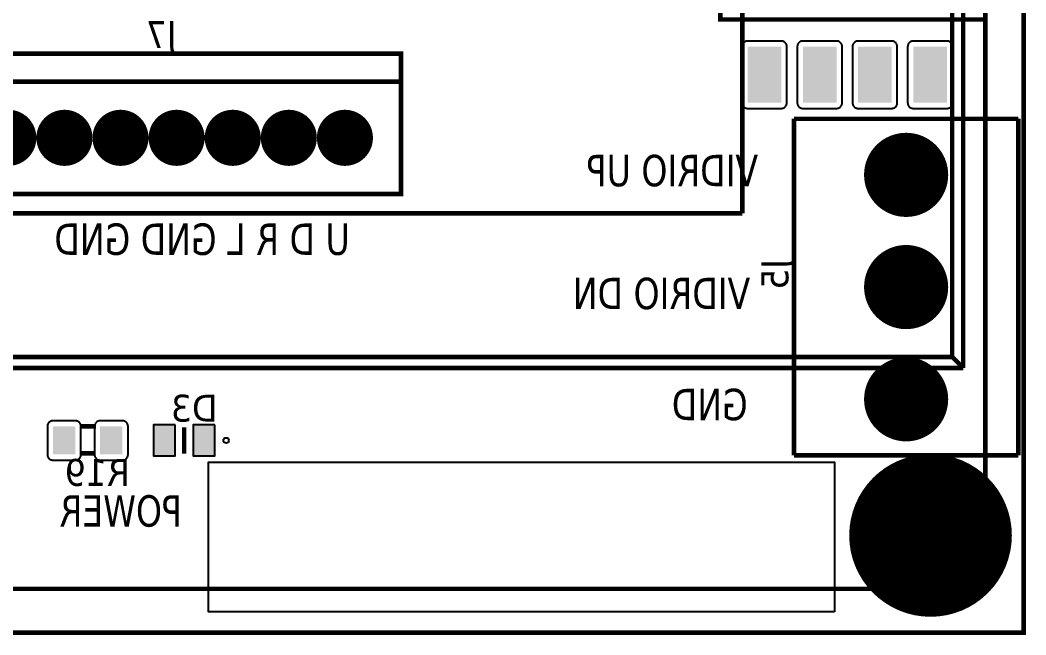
# Model space of a CAD drawing. Header units: millimetres. Extents: x 123.5 to 144.3, y 105.4 to 121.6.
# Drawn here: x 133.994 to 137.222, y 109.622 to 111.594 of the extents above; entities that cross this region are included whole.
import ezdxf

# ---------------------------------------------------------------- set-up
doc = ezdxf.new("R2010")
doc.units = ezdxf.units.MM
doc.layers.add('DESC', color=250, linetype='Continuous')
doc.styles.get("Standard").update_dxf_attribs({"font": 'tahoma.ttf'})

# ---------------------------------------------------------------- blocks, each defined once
blk = doc.blocks.new('RPAD')
blk.add_trace([(-0.5, -0.5), (-0.5, 0.5), (0.5, -0.5), (0.5, 0.5)])
blk = doc.blocks.new('EPAD')
at = {"const_width": 0.5}
blk.add_lwpolyline([(-0.25, 0, 1), (0.25, 0, 1)], format="xyb", close=True, dxfattribs=at)
blk = doc.blocks.new('CFLH-V Card')
for points, const_width in [([(125.6193, 110.8911), (131.2538, 110.8911), (131.2538, 114.343), (125.6193, 114.343), (125.6193, 110.8911)], 0.008), ([(125.6193, 110.8911), (131.2538, 110.8911), (131.2538, 114.343), (125.6193, 114.343), (125.6193, 110.8911)], 0.008), ([(125.6193, 110.8911), (131.2538, 110.8911), (131.2538, 114.343), (125.6193, 114.343), (125.6193, 110.8911)], 0.008), ([(127.3272, 110.969), (127.3272, 113.3312), (131.1855, 113.3312), (131.1855, 110.969)], 0.008), ([(127.3272, 110.969), (127.3272, 113.3312), (131.1855, 113.3312), (131.1855, 110.969)], 0.008), ([(127.3272, 110.969), (127.3272, 113.3312), (131.1855, 113.3312), (131.1855, 110.969)], 0.008), ([(131.1264, 112.9178), (131.1461, 112.9375), (131.1461, 111.3627)], 0.008), ([(131.1264, 112.9178), (131.1461, 112.9375), (131.1461, 111.3627)], 0.008), ([(131.1264, 112.9178), (131.1461, 112.9375), (131.1461, 111.3627)], 0.008), ([(131.1264, 112.9178), (131.1264, 111.3824)], 0.008), ([(131.1264, 112.9178), (131.1264, 111.3824)], 0.008), ([(131.1264, 112.9178), (131.1264, 111.3824)], 0.008), ([(130.7524, 112.6619), (130.7524, 111.6383)], 0.008), ([(130.7524, 112.6619), (130.7524, 111.6383)], 0.008), ([(130.7524, 112.6619), (130.7524, 111.6383)], 0.008), ([(130.713, 111.9838), (131.1855, 111.9838), (131.1855, 112.4562), (130.713, 112.4562), (130.713, 111.9838)], 0.008), ([(130.713, 111.9838), (131.1855, 111.9838), (131.1855, 112.4562), (130.713, 112.4562), (130.713, 111.9838)], 0.008), ([(130.713, 111.9838), (131.1855, 111.9838), (131.1855, 112.4562), (130.713, 112.4562), (130.713, 111.9838)], 0.008), ([(129.2437, 111.6729), (130.1437, 111.6729), (130.1437, 111.9229), (129.2437, 111.9229), (129.2437, 111.6729)], 0.008), ([(129.2437, 111.6729), (130.1437, 111.6729), (130.1437, 111.9229), (129.2437, 111.9229), (129.2437, 111.6729)], 0.008), ([(129.2437, 111.6729), (130.1437, 111.6729), (130.1437, 111.9229), (129.2437, 111.9229), (129.2437, 111.6729)], 0.008), ([(130.1437, 111.8729), (129.2437, 111.8729)], 0.008), ([(130.1437, 111.8729), (129.2437, 111.8729)], 0.008), ([(130.1437, 111.8729), (129.2437, 111.8729)], 0.008), ([(130.8443, 111.8069), (131.2443, 111.8069)], 0.008), ([(130.8443, 111.2069), (130.8443, 111.8069)], 0.008), ([(130.8443, 111.8069), (131.2443, 111.8069)], 0.008), ([(130.8443, 111.2069), (130.8443, 111.8069)], 0.008), ([(130.8443, 111.8069), (131.2443, 111.8069)], 0.008), ([(130.8443, 111.2069), (130.8443, 111.8069)], 0.008), ([(131.2443, 111.8069), (131.2443, 111.2069)], 0.008), ([(131.2443, 111.8069), (131.2443, 111.2069)], 0.008), ([(131.2443, 111.8069), (131.2443, 111.2069)], 0.008), ([(130.7524, 111.6383), (127.7603, 111.6383)], 0.008), ([(130.7524, 111.6383), (127.7603, 111.6383)], 0.008), ([(130.7524, 111.6383), (127.7603, 111.6383)], 0.008), ([(131.1264, 111.3824), (127.3863, 111.3824)], 0.008), ([(131.1264, 111.3824), (127.3863, 111.3824)], 0.008), ([(131.1264, 111.3824), (127.3863, 111.3824)], 0.008), ([(131.1264, 111.3824), (131.1461, 111.3627)], 0.008), ([(131.1264, 111.3824), (131.1461, 111.3627)], 0.008), ([(131.1264, 111.3824), (131.1461, 111.3627)], 0.008), ([(131.1461, 111.3627), (127.3666, 111.3627)], 0.008), ([(131.1461, 111.3627), (127.3666, 111.3627)], 0.008), ([(131.1461, 111.3627), (127.3666, 111.3627)], 0.008), ([(129.5722, 111.2586), (129.6002, 111.2586)], 0.008), ([(129.5722, 111.2586), (129.6002, 111.2586)], 0.008), ([(129.5722, 111.2586), (129.6002, 111.2586)], 0.008), ([(129.7571, 111.2572), (129.7571, 111.2099)], 0.00787), ([(129.7571, 111.2572), (129.7571, 111.2099)], 0.00787), ([(129.7571, 111.2572), (129.7571, 111.2099)], 0.00787), ([(129.5722, 111.2106), (129.5992, 111.2106)], 0.008), ([(129.5722, 111.2106), (129.5992, 111.2106)], 0.008), ([(129.5722, 111.2106), (129.5992, 111.2106)], 0.008), ([(130.8443, 111.2069), (131.2443, 111.2069)], 0.008), ([(130.8443, 111.2069), (131.2443, 111.2069)], 0.008), ([(130.8443, 111.2069), (131.2443, 111.2069)], 0.008), ([(131.1855, 110.969), (127.3272, 110.969)], 0.008), ([(131.1855, 110.969), (127.3272, 110.969)], 0.008), ([(131.1855, 110.969), (127.3272, 110.969)], 0.008)]:
    blk.add_lwpolyline(points, dxfattribs=dict(const_width=const_width))
for points in [[(130.8218, 111.9454), (130.7618, 111.9454), (130.7607, 111.9453), (130.7597, 111.9452), (130.7587, 111.9449), (130.7578, 111.9446), (130.7569, 111.9442), (130.7561, 111.9437), (130.7554, 111.9431), (130.7546, 111.9425), (130.754, 111.9418), (130.7534, 111.941), (130.7529, 111.9402), (130.7525, 111.9393), (130.7522, 111.9384), (130.752, 111.9374), (130.7518, 111.9364), (130.7518, 111.9354), (130.7518, 111.8354), (130.7518, 111.8343), (130.752, 111.8333), (130.7522, 111.8324), (130.7525, 111.8314), (130.7529, 111.8306), (130.7534, 111.8297), (130.754, 111.829), (130.7546, 111.8283), (130.7554, 111.8276), (130.7561, 111.8271), (130.7569, 111.8266), (130.7578, 111.8261), (130.7587, 111.8258), (130.7597, 111.8256), (130.7607, 111.8254), (130.7618, 111.8254), (130.8218, 111.8254), (130.8228, 111.8254), (130.8238, 111.8256), (130.8248, 111.8258), (130.8257, 111.8261), (130.8266, 111.8266), (130.8274, 111.8271), (130.8282, 111.8276), (130.8289, 111.8283), (130.8295, 111.829), (130.8301, 111.8297), (130.8306, 111.8306), (130.831, 111.8314), (130.8313, 111.8324), (130.8316, 111.8333), (130.8317, 111.8343), (130.8318, 111.8354), (130.8318, 111.9354), (130.8317, 111.9364), (130.8316, 111.9374), (130.8313, 111.9384), (130.831, 111.9393), (130.8306, 111.9402), (130.8301, 111.941), (130.8295, 111.9418), (130.8289, 111.9425), (130.8282, 111.9431), (130.8274, 111.9437), (130.8266, 111.9442), (130.8257, 111.9446), (130.8248, 111.9449), (130.8238, 111.9452), (130.8228, 111.9453), (130.8218, 111.9454)], [(130.9202, 111.9454), (130.8602, 111.9454), (130.8591, 111.9453), (130.8581, 111.9452), (130.8572, 111.9449), (130.8562, 111.9446), (130.8554, 111.9442), (130.8545, 111.9437), (130.8538, 111.9431), (130.8531, 111.9425), (130.8524, 111.9418), (130.8519, 111.941), (130.8514, 111.9402), (130.851, 111.9393), (130.8506, 111.9384), (130.8504, 111.9374), (130.8502, 111.9364), (130.8502, 111.9354), (130.8502, 111.8354), (130.8502, 111.8343), (130.8504, 111.8333), (130.8506, 111.8324), (130.851, 111.8314), (130.8514, 111.8306), (130.8519, 111.8297), (130.8524, 111.829), (130.8531, 111.8283), (130.8538, 111.8276), (130.8545, 111.8271), (130.8554, 111.8266), (130.8562, 111.8261), (130.8572, 111.8258), (130.8581, 111.8256), (130.8591, 111.8254), (130.8602, 111.8254), (130.9202, 111.8254), (130.9212, 111.8254), (130.9222, 111.8256), (130.9232, 111.8258), (130.9241, 111.8261), (130.925, 111.8266), (130.9258, 111.8271), (130.9266, 111.8276), (130.9273, 111.8283), (130.9279, 111.829), (130.9285, 111.8297), (130.929, 111.8306), (130.9294, 111.8314), (130.9297, 111.8324), (130.93, 111.8333), (130.9301, 111.8343), (130.9302, 111.8354), (130.9302, 111.9354), (130.9301, 111.9364), (130.93, 111.9374), (130.9297, 111.9384), (130.9294, 111.9393), (130.929, 111.9402), (130.9285, 111.941), (130.9279, 111.9418), (130.9273, 111.9425), (130.9266, 111.9431), (130.9258, 111.9437), (130.925, 111.9442), (130.9241, 111.9446), (130.9232, 111.9449), (130.9222, 111.9452), (130.9212, 111.9453), (130.9202, 111.9454)], [(131.0186, 111.9454), (130.9586, 111.9454), (130.9576, 111.9453), (130.9566, 111.9452), (130.9556, 111.9449), (130.9547, 111.9446), (130.9538, 111.9442), (130.953, 111.9437), (130.9522, 111.9431), (130.9515, 111.9425), (130.9509, 111.9418), (130.9503, 111.941), (130.9498, 111.9402), (130.9494, 111.9393), (130.949, 111.9384), (130.9488, 111.9374), (130.9487, 111.9364), (130.9486, 111.9354), (130.9486, 111.8354), (130.9487, 111.8343), (130.9488, 111.8333), (130.949, 111.8324), (130.9494, 111.8314), (130.9498, 111.8306), (130.9503, 111.8297), (130.9509, 111.829), (130.9515, 111.8283), (130.9522, 111.8276), (130.953, 111.8271), (130.9538, 111.8266), (130.9547, 111.8261), (130.9556, 111.8258), (130.9566, 111.8256), (130.9576, 111.8254), (130.9586, 111.8254), (131.0186, 111.8254), (131.0196, 111.8254), (131.0207, 111.8256), (131.0216, 111.8258), (131.0225, 111.8261), (131.0234, 111.8266), (131.0242, 111.8271), (131.025, 111.8276), (131.0257, 111.8283), (131.0264, 111.829), (131.0269, 111.8297), (131.0274, 111.8306), (131.0278, 111.8314), (131.0282, 111.8324), (131.0284, 111.8333), (131.0286, 111.8343), (131.0286, 111.8354), (131.0286, 111.9354), (131.0286, 111.9364), (131.0284, 111.9374), (131.0282, 111.9384), (131.0278, 111.9393), (131.0274, 111.9402), (131.0269, 111.941), (131.0264, 111.9418), (131.0257, 111.9425), (131.025, 111.9431), (131.0242, 111.9437), (131.0234, 111.9442), (131.0225, 111.9446), (131.0216, 111.9449), (131.0207, 111.9452), (131.0196, 111.9453), (131.0186, 111.9454)], [(131.117, 111.9454), (131.057, 111.9454), (131.056, 111.9453), (131.055, 111.9452), (131.054, 111.9449), (131.0531, 111.9446), (131.0522, 111.9442), (131.0514, 111.9437), (131.0506, 111.9431), (131.0499, 111.9425), (131.0493, 111.9418), (131.0487, 111.941), (131.0482, 111.9402), (131.0478, 111.9393), (131.0475, 111.9384), (131.0472, 111.9374), (131.0471, 111.9364), (131.047, 111.9354), (131.047, 111.8354), (131.0471, 111.8343), (131.0472, 111.8333), (131.0475, 111.8324), (131.0478, 111.8314), (131.0482, 111.8306), (131.0487, 111.8297), (131.0493, 111.829), (131.0499, 111.8283), (131.0506, 111.8276), (131.0514, 111.8271), (131.0522, 111.8266), (131.0531, 111.8261), (131.054, 111.8258), (131.055, 111.8256), (131.056, 111.8254), (131.057, 111.8254), (131.117, 111.8254), (131.1181, 111.8254), (131.1191, 111.8256), (131.12, 111.8258), (131.121, 111.8261), (131.1218, 111.8266), (131.1227, 111.8271), (131.1234, 111.8276), (131.1241, 111.8283), (131.1248, 111.829), (131.1254, 111.8297), (131.1258, 111.8306), (131.1263, 111.8314), (131.1266, 111.8324), (131.1268, 111.8333), (131.127, 111.8343), (131.127, 111.8354), (131.127, 111.9354), (131.127, 111.9364), (131.1268, 111.9374), (131.1266, 111.9384), (131.1263, 111.9393), (131.1258, 111.9402), (131.1254, 111.941), (131.1248, 111.9418), (131.1241, 111.9425), (131.1234, 111.9431), (131.1227, 111.9437), (131.1218, 111.9442), (131.121, 111.9446), (131.12, 111.9449), (131.1191, 111.9452), (131.1181, 111.9453), (131.117, 111.9454)], [(129.5232, 111.1986), (129.5632, 111.1986), (129.5643, 111.1986), (129.5653, 111.1988), (129.5662, 111.199), (129.5671, 111.1993), (129.568, 111.1998), (129.5688, 111.2003), (129.5696, 111.2008), (129.5703, 111.2015), (129.571, 111.2022), (129.5715, 111.2029), (129.572, 111.2038), (129.5724, 111.2046), (129.5728, 111.2056), (129.573, 111.2065), (129.5732, 111.2075), (129.5732, 111.2086), (129.5732, 111.2586), (129.5732, 111.2596), (129.573, 111.2606), (129.5728, 111.2616), (129.5724, 111.2625), (129.572, 111.2634), (129.5715, 111.2642), (129.571, 111.265), (129.5703, 111.2657), (129.5696, 111.2663), (129.5688, 111.2669), (129.568, 111.2674), (129.5671, 111.2678), (129.5662, 111.2681), (129.5653, 111.2684), (129.5643, 111.2685), (129.5632, 111.2686), (129.5232, 111.2686), (129.5222, 111.2685), (129.5212, 111.2684), (129.5202, 111.2681), (129.5193, 111.2678), (129.5184, 111.2674), (129.5176, 111.2669), (129.5168, 111.2663), (129.5161, 111.2657), (129.5155, 111.265), (129.5149, 111.2642), (129.5144, 111.2634), (129.514, 111.2625), (129.5137, 111.2616), (129.5134, 111.2606), (129.5133, 111.2596), (129.5132, 111.2586), (129.5132, 111.2086), (129.5133, 111.2075), (129.5134, 111.2065), (129.5137, 111.2056), (129.514, 111.2046), (129.5144, 111.2038), (129.5149, 111.2029), (129.5155, 111.2022), (129.5161, 111.2015), (129.5168, 111.2008), (129.5176, 111.2003), (129.5184, 111.1998), (129.5193, 111.1993), (129.5202, 111.199), (129.5212, 111.1988), (129.5222, 111.1986), (129.5232, 111.1986)], [(129.6072, 111.1986), (129.6472, 111.1986), (129.6483, 111.1986), (129.6493, 111.1988), (129.6502, 111.199), (129.6511, 111.1993), (129.652, 111.1998), (129.6528, 111.2003), (129.6536, 111.2008), (129.6543, 111.2015), (129.655, 111.2022), (129.6555, 111.2029), (129.656, 111.2038), (129.6564, 111.2046), (129.6568, 111.2056), (129.657, 111.2065), (129.6572, 111.2075), (129.6572, 111.2086), (129.6572, 111.2586), (129.6572, 111.2596), (129.657, 111.2606), (129.6568, 111.2616), (129.6564, 111.2625), (129.656, 111.2634), (129.6555, 111.2642), (129.655, 111.265), (129.6543, 111.2657), (129.6536, 111.2663), (129.6528, 111.2669), (129.652, 111.2674), (129.6511, 111.2678), (129.6502, 111.2681), (129.6493, 111.2684), (129.6483, 111.2685), (129.6472, 111.2686), (129.6072, 111.2686), (129.6062, 111.2685), (129.6052, 111.2684), (129.6042, 111.2681), (129.6033, 111.2678), (129.6024, 111.2674), (129.6016, 111.2669), (129.6008, 111.2663), (129.6001, 111.2657), (129.5995, 111.265), (129.5989, 111.2642), (129.5984, 111.2634), (129.598, 111.2625), (129.5977, 111.2616), (129.5974, 111.2606), (129.5973, 111.2596), (129.5972, 111.2586), (129.5972, 111.2086), (129.5973, 111.2075), (129.5974, 111.2065), (129.5977, 111.2056), (129.598, 111.2046), (129.5984, 111.2038), (129.5989, 111.2029), (129.5995, 111.2022), (129.6001, 111.2015), (129.6008, 111.2008), (129.6016, 111.2003), (129.6024, 111.1998), (129.6033, 111.1993), (129.6042, 111.199), (129.6052, 111.1988), (129.6062, 111.1986), (129.6072, 111.1986)], [(129.7412, 111.2611), (129.7022, 111.2611), (129.7022, 111.2061), (129.7412, 111.2061), (129.7412, 111.2611)], [(129.8121, 111.2611), (129.7731, 111.2611), (129.7731, 111.2061), (129.8121, 111.2061), (129.8121, 111.2611)]]:
    blk.add_lwpolyline(points, close=True)
blk.add_lwpolyline([(130.9163, 110.928), (129.8008, 110.928), (129.8008, 111.1949), (130.9163, 111.1949), (130.9163, 110.928)])
for centre, radius in [((129.8319, 111.2336), 0.00492), ((129.8319, 111.2336), 0.00492), ((129.8319, 111.2336), 0.00492), ((131.0886, 111.0659), 0.0554), ((131.0886, 111.0659), 0.0554), ((131.0886, 111.0659), 0.0554)]:
    blk.add_circle(centre, radius)
for name, p, xscale, yscale in [('RPAD', (130.7918, 111.8854), 0.06, 0.1), ('RPAD', (130.8902, 111.8854), 0.06, 0.1), ('RPAD', (130.9886, 111.8854), 0.06, 0.1), ('RPAD', (131.087, 111.8854), 0.06, 0.1), ('EPAD', (129.4437, 111.7729), 0.1, 0.1), ('EPAD', (129.5437, 111.7729), 0.1, 0.1), ('EPAD', (129.6437, 111.7729), 0.1, 0.1), ('EPAD', (129.7437, 111.7729), 0.1, 0.1), ('EPAD', (129.8437, 111.7729), 0.1, 0.1), ('EPAD', (129.9437, 111.7729), 0.1, 0.1), ('EPAD', (130.0437, 111.7729), 0.1, 0.1), ('EPAD', (131.0443, 111.7069), 0.15, 0.15), ('EPAD', (131.0443, 111.5069), 0.15, 0.15), ('EPAD', (131.0443, 111.3069), 0.15, 0.15), ('RPAD', (129.7217, 111.2336), 0.039, 0.055), ('RPAD', (129.7926, 111.2336), 0.039, 0.055), ('EPAD', (131.0878, 111.0643), 0.29, 0.29)]:
    blk.add_blockref(name, p, dxfattribs=dict(xscale=xscale, yscale=yscale))
at = {"xscale": 0.04, "yscale": 0.05, "rotation": 180}
for p in [(129.5432, 111.2336), (129.6272, 111.2336)]:
    blk.add_blockref('RPAD', p, dxfattribs=at)
at = {"text_generation_flag": 2}
for s, height, width, p in [('J7', 0.048, 1.041667, (129.7437, 111.9329)), ('J7', 0.048, 1.041667, (129.7437, 111.9329)), ('J7', 0.048, 1.041667, (129.7437, 111.9329)), ('VIDRIO UP', 0.056, 0.892857, (130.7803, 111.6866)), ('VIDRIO UP', 0.056, 0.892857, (130.7803, 111.6866)), ('VIDRIO UP', 0.056, 0.892857, (130.7803, 111.6866)), ('U D R L GND GND', 0.056, 0.892857, (130.0524, 111.5643)), ('U D R L GND GND', 0.056, 0.892857, (130.0524, 111.5643)), ('U D R L GND GND', 0.056, 0.892857, (130.0524, 111.5643)), ('VIDRIO DN', 0.056, 0.892857, (130.7663, 111.4676)), ('VIDRIO DN', 0.056, 0.892857, (130.7663, 111.4676)), ('VIDRIO DN', 0.056, 0.892857, (130.7663, 111.4676)), ('GND', 0.056, 0.892857, (130.7618, 111.2697)), ('GND', 0.056, 0.892857, (130.7618, 111.2697)), ('GND', 0.056, 0.892857, (130.7618, 111.2697)), ('D3', 0.048, 1.041667, (129.8165, 111.2671)), ('D3', 0.048, 1.041667, (129.8165, 111.2671)), ('D3', 0.048, 1.041667, (129.8165, 111.2671)), ('R19', 0.048, 1.041667, (129.6602, 111.1526)), ('R19', 0.048, 1.041667, (129.6602, 111.1526)), ('R19', 0.048, 1.041667, (129.6602, 111.1526)), ('POWER', 0.056, 0.892857, (129.7532, 111.08)), ('POWER', 0.056, 0.892857, (129.7532, 111.08)), ('POWER', 0.056, 0.892857, (129.7532, 111.08))]:
    blk.add_text(s, height=height, dxfattribs=dict(at, width=width)).set_placement(p)
at = {"text_generation_flag": 2, "width": 1.041667}
blk.add_text('J5', height=0.048, rotation=90, dxfattribs=at).set_placement((130.8343, 111.5569))
blk.add_text('J5', height=0.048, rotation=90, dxfattribs=at).set_placement((130.8343, 111.5569))
blk.add_text('J5', height=0.048, rotation=90, dxfattribs=at).set_placement((130.8343, 111.5569))

msp = doc.modelspace()

# ---------------------------------------------------------------- block references
at = {"layer": 'DESC', "xscale": 1.8, "yscale": 1.8, "zscale": 1.8}
msp.add_blockref('CFLH-V Card', (-99.0421, -89.9748), dxfattribs=at)

doc.saveas('drawing.dxf')
